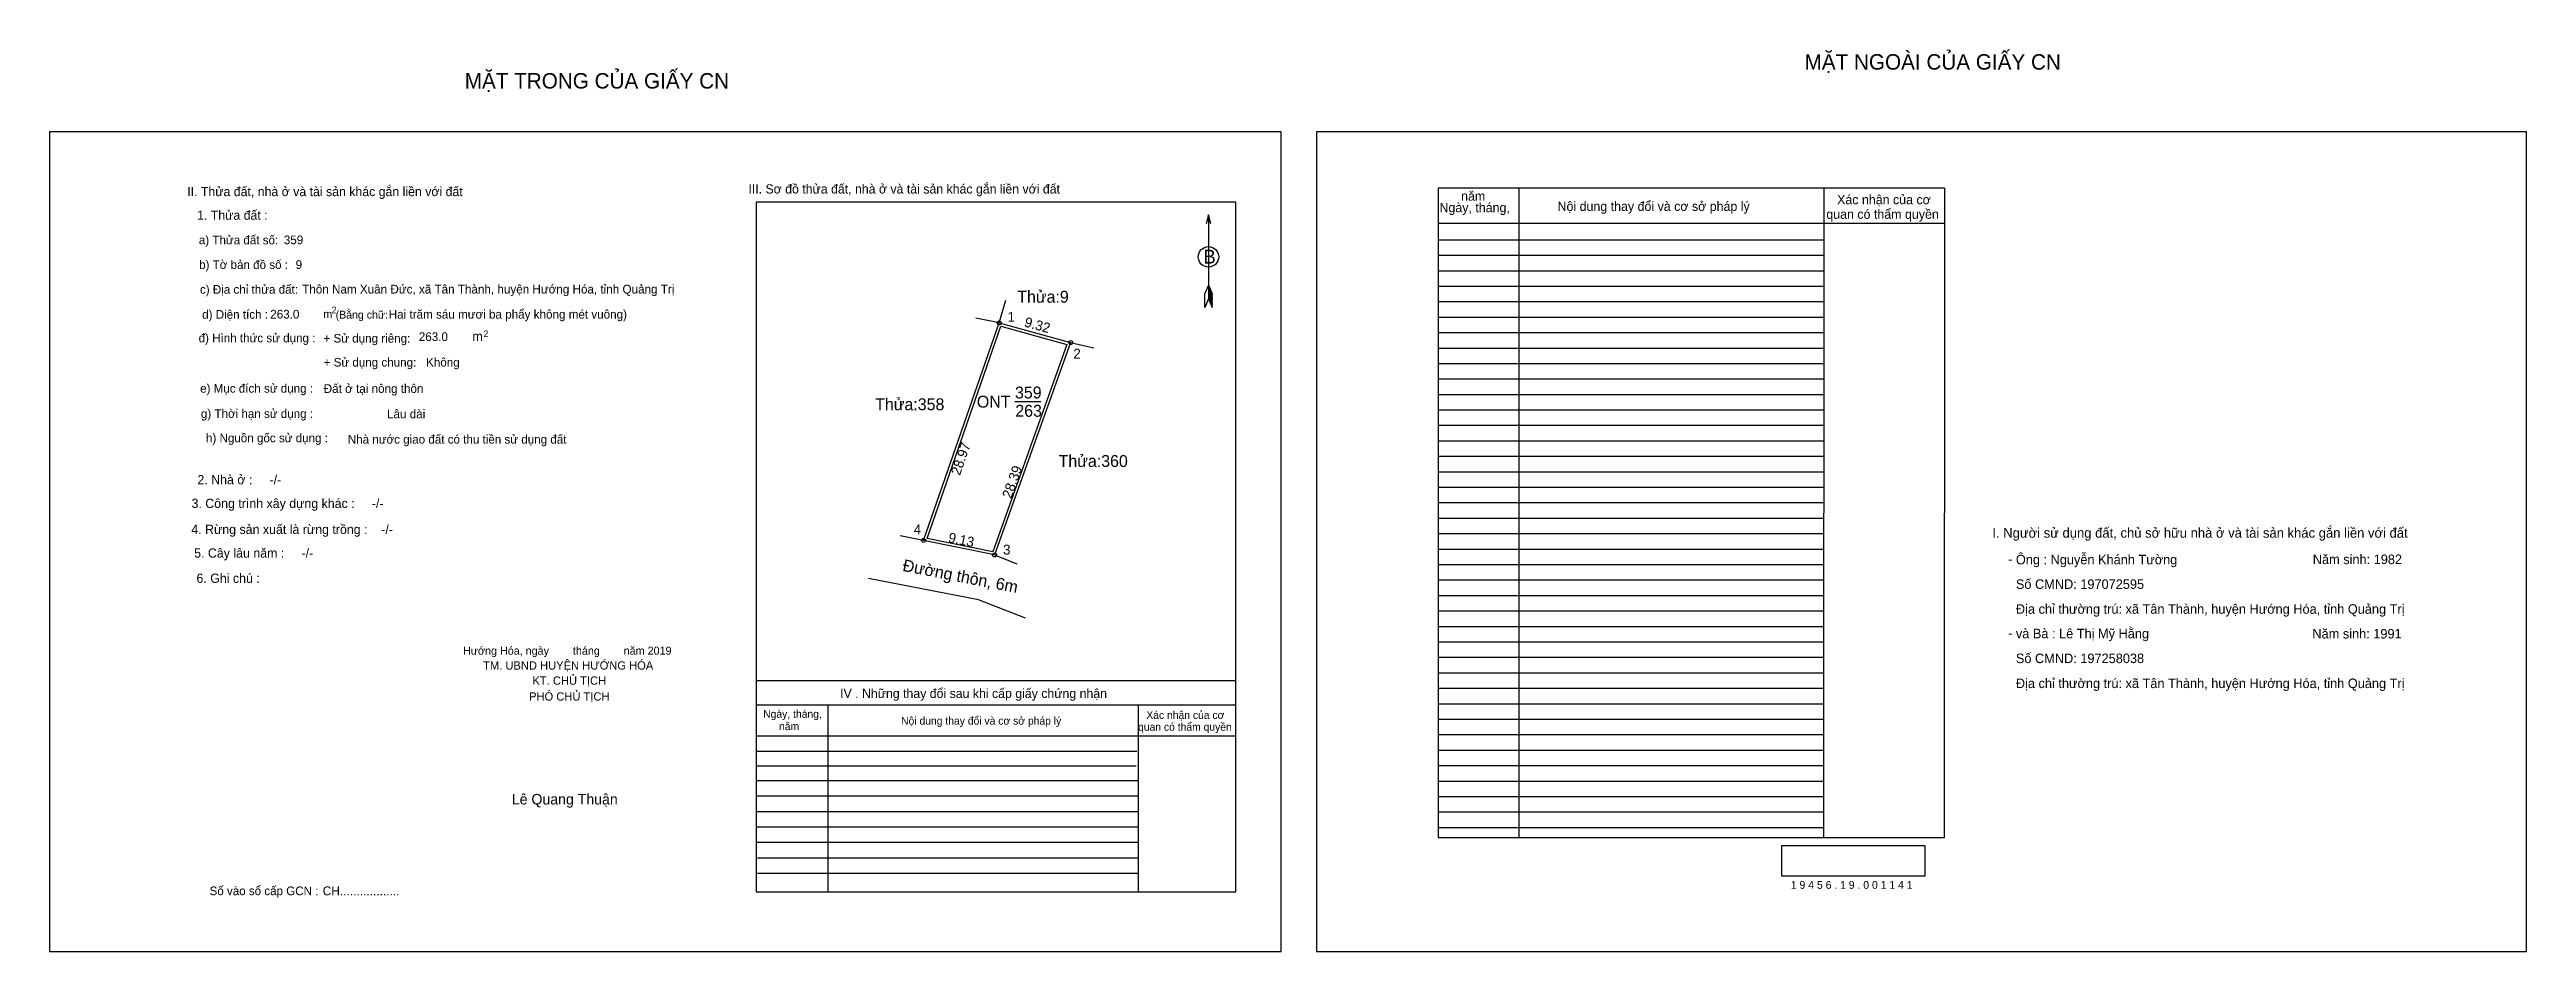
# Model space of a CAD drawing. Extents: x 539323 to 539634, y 1836887 to 1837001.
import ezdxf

# ---------------------------------------------------------------- set-up
doc = ezdxf.new("R2010")
doc.units = 0
for name, color, linetype in [('Default', 7, 'Continuous'), ('Level 1', 7, 'Continuous'), ('Level 10', 7, 'Continuous'), ('Level 11', 7, 'Continuous'), ('Level 13', 7, 'Continuous'), ('Level 27', 7, 'Continuous'), ('Level 35', 7, 'Continuous'), ('Level 36', 7, 'Continuous'), ('Level 40', 7, 'Continuous'), ('Level 49', 7, 'Continuous'), ('Level 5', 7, 'Continuous'), ('Level 52', 7, 'Continuous'), ('Level 55', 7, 'Continuous'), ('Level 6', 7, 'Continuous'), ('Level 7', 7, 'Continuous'), ('Level 8', 7, 'Continuous'), ('Level 9', 7, 'Continuous')]:
    doc.layers.add(name, color=color, linetype=linetype)

msp = doc.modelspace()

# ---------------------------------------------------------------- linework, layer by layer
at = {"layer": 'Level 1'}
for p, q in [((539322.8, 1836990.16), (539322.8, 1836990.16)), ((539482.17, 1836990.16), (539482.17, 1836990.16)), ((539468.59, 1836979.73), (539468.59, 1836969.13)), ((539468.12, 1836968.05), (539468.14, 1836969.8)), ((539468.59, 1836969.13), (539468.12, 1836968.05)), ((539468.59, 1836970.88), (539468.14, 1836969.8)), ((539468.59, 1836970.88), (539469.04, 1836969.8)), ((539468.59, 1836970.73), (539469.04, 1836969.64)), ((539468.59, 1836970.58), (539469.04, 1836969.49)), ((539468.59, 1836970.43), (539469.04, 1836969.34)), ((539468.59, 1836970.27), (539469.04, 1836969.18)), ((539468.59, 1836970.12), (539469.04, 1836969.02)), ((539468.59, 1836969.97), (539469.04, 1836968.86)), ((539468.59, 1836969.81), (539469.05, 1836968.7)), ((539468.59, 1836969.66), (539469.05, 1836968.55)), ((539468.59, 1836969.51), (539469.05, 1836968.39)), ((539468.59, 1836969.36), (539469.05, 1836968.24)), ((539468.59, 1836969.13), (539469.05, 1836968.05)), ((539469.05, 1836968.05), (539469.04, 1836969.8)), ((539477.73, 1836887.02), (539477.73, 1836887.02)), ((539634.39, 1836887.02), (539634.39, 1836887.02))]:
    msp.add_line(p, q, dxfattribs=at)
msp.add_lwpolyline([(539468.89, 1836978.6), (539468.59, 1836979.73), (539468.28, 1836978.6)], dxfattribs=at)
msp.add_circle((539468.59, 1836974.43), 1.29, dxfattribs=at)
at = {"layer": 'Level 10'}
msp.add_line((539445.56, 1836928.97), (539439.67, 1836931.29), dxfattribs=at)
for points in [[(539432.74, 1836938.75), (539442.26, 1836966.11), (539451.25, 1836963.65), (539441.68, 1836936.92)], [(539433.2, 1836939.01), (539442.48, 1836965.69), (539450.79, 1836963.41), (539441.45, 1836937.32)]]:
    msp.add_lwpolyline(points, close=True, dxfattribs=at)
at = {"layer": 'Level 11'}
for centre in [(539442.26, 1836966.11), (539451.25, 1836963.65), (539432.74, 1836938.75), (539432.74, 1836938.75), (539441.68, 1836936.92)]:
    msp.add_circle(centre, 0.25, dxfattribs=at)
at = {"layer": 'Level 27'}
for p, q in [((539442.26, 1836966.11), (539443.11, 1836968.99)), ((539442.26, 1836966.11), (539439.32, 1836966.72)), ((539451.25, 1836963.65), (539454.17, 1836962.98)), ((539432.74, 1836938.75), (539429.79, 1836939.32)), ((539441.68, 1836936.92), (539444.47, 1836935.82))]:
    msp.add_line(p, q, dxfattribs=at)
at = {"layer": 'Level 35'}
msp.add_line((539439.67, 1836931.29), (539425.83, 1836933.97), dxfattribs=at)
at = {"layer": 'Level 40'}
msp.add_lwpolyline([(539322.8, 1836887.02), (539477.73, 1836887.02), (539477.73, 1836990.16), (539322.8, 1836990.16)], close=True, dxfattribs=at)
at = {"layer": 'Level 52'}
for p, q in [((539561.18, 1836983.07), (539497.47, 1836983.07)), ((539497.47, 1836983.07), (539497.47, 1836901.32)), ((539507.62, 1836983.07), (539507.62, 1836901.32)), ((539545.99, 1836983.07), (539545.96, 1836901.32)), ((539561.18, 1836983.07), (539561.15, 1836901.32)), ((539561.18, 1836978.63), (539497.47, 1836978.63)), ((539545.99, 1836976.54), (539497.47, 1836976.54)), ((539545.99, 1836974.59), (539497.47, 1836974.59)), ((539545.99, 1836972.65), (539497.47, 1836972.65)), ((539545.98, 1836970.7), (539497.47, 1836970.7)), ((539545.98, 1836968.76), (539497.47, 1836968.76)), ((539545.98, 1836966.81), (539497.47, 1836966.81)), ((539545.98, 1836964.86), (539497.47, 1836964.86)), ((539545.98, 1836962.92), (539497.47, 1836962.92)), ((539545.98, 1836960.97), (539497.47, 1836960.97)), ((539545.98, 1836959.03), (539497.47, 1836959.03)), ((539545.98, 1836957.08), (539497.47, 1836957.08)), ((539545.98, 1836955.13), (539497.47, 1836955.13)), ((539545.98, 1836953.19), (539497.47, 1836953.19)), ((539545.98, 1836951.24), (539497.47, 1836951.24)), ((539545.98, 1836949.3), (539497.47, 1836949.3)), ((539545.98, 1836947.35), (539497.47, 1836947.35)), ((539545.98, 1836945.4), (539497.47, 1836945.4)), ((539545.97, 1836943.46), (539497.47, 1836943.46)), ((539545.97, 1836941.51), (539497.47, 1836941.51)), ((539545.97, 1836939.57), (539497.47, 1836939.57)), ((539545.97, 1836937.62), (539497.47, 1836937.62)), ((539545.97, 1836935.67), (539497.47, 1836935.67)), ((539545.97, 1836933.73), (539497.47, 1836933.73)), ((539545.97, 1836931.78), (539497.47, 1836931.78)), ((539545.97, 1836929.84), (539497.47, 1836929.84)), ((539545.97, 1836927.89), (539497.47, 1836927.89)), ((539545.97, 1836925.94), (539497.47, 1836925.94)), ((539545.97, 1836924), (539497.47, 1836924)), ((539545.97, 1836922.05), (539497.47, 1836922.05)), ((539545.97, 1836920.11), (539497.47, 1836920.11)), ((539545.97, 1836918.16), (539497.47, 1836918.16)), ((539545.96, 1836916.21), (539497.47, 1836916.21)), ((539545.96, 1836914.27), (539497.47, 1836914.27)), ((539545.96, 1836912.32), (539497.47, 1836912.32)), ((539545.96, 1836910.38), (539497.47, 1836910.38)), ((539545.96, 1836908.43), (539497.47, 1836908.43)), ((539545.96, 1836906.48), (539497.47, 1836906.48)), ((539545.96, 1836904.54), (539497.47, 1836904.54)), ((539545.96, 1836902.59), (539497.47, 1836902.59)), ((539561.15, 1836901.32), (539497.47, 1836901.32))]:
    msp.add_line(p, q, dxfattribs=at)
msp.add_lwpolyline([(539482.17, 1836887.02), (539634.39, 1836887.02), (539634.39, 1836990.16), (539482.17, 1836990.16)], close=True, dxfattribs=at)
at = {"layer": 'Level 6'}
msp.add_lwpolyline([(539540.73, 1836900.37), (539558.71, 1836900.37), (539558.71, 1836896.51), (539540.73, 1836896.51)], close=True, dxfattribs=at)
at = {"layer": 'Level 7'}
for p, q in [((539459.58, 1836912.19), (539411.69, 1836912.19)), ((539459.5, 1836910.35), (539411.69, 1836910.35)), ((539459.75, 1836908.5), (539411.69, 1836908.5)), ((539459.75, 1836906.55), (539411.69, 1836906.55)), ((539459.75, 1836904.61), (539411.69, 1836904.61)), ((539459.75, 1836902.66), (539411.69, 1836902.66)), ((539459.75, 1836900.72), (539411.69, 1836900.72)), ((539459.75, 1836898.77), (539411.85, 1836898.77)), ((539459.75, 1836896.82), (539411.85, 1836896.82))]:
    msp.add_line(p, q, dxfattribs=at)
at = {"layer": 'Level 8'}
for p, q in [((539472.02, 1836981.33), (539411.69, 1836981.33)), ((539411.69, 1836981.33), (539411.69, 1836894.54)), ((539472.02, 1836894.54), (539472.02, 1836981.33)), ((539472.02, 1836921.08), (539411.69, 1836921.08)), ((539472.02, 1836918.02), (539411.69, 1836918.02)), ((539420.7, 1836918.02), (539420.7, 1836894.54)), ((539459.75, 1836918.02), (539459.75, 1836894.54)), ((539472.02, 1836914.13), (539411.69, 1836914.13)), ((539411.69, 1836894.54), (539472.02, 1836894.54))]:
    msp.add_line(p, q, dxfattribs=at)
at = {"layer": 'Level 9'}
msp.add_line((539444.25, 1836956.21), (539447.48, 1836956.21), dxfattribs=at)

# ---------------------------------------------------------------- texts
at = {"layer": 'Default'}
for s, p in [('e) Mục đích sử dụng :', (539341.74, 1836957.34)), ('g) Thời hạn sử dụng :', (539341.84, 1836954.16)), ('h) Nguồn gốc sử dụng :', (539342.48, 1836951.1)), ('Nhà nước giao đất có thu tiền sử dụng đất', (539360.32, 1836950.93))]:
    msp.add_text(s, height=1.0917, dxfattribs=at).set_placement(p)
at = {"layer": 'Level 1'}
msp.add_text('B', height=1.75, dxfattribs=at).set_placement((539467.94, 1836973.58))
at = {"layer": 'Level 13'}
for s, p in [('ONT', (539439.45, 1836955.46)), ('359', (539444.25, 1836956.61)), ('263', (539444.29, 1836954.31))]:
    msp.add_text(s, height=1.5, dxfattribs=at).set_placement(p)
at = {"layer": 'Level 36'}
for s, p in [('Thửa:9', (539444.54, 1836968.66)), ('Thửa:358', (539426.66, 1836955.13)), ('Thửa:360', (539449.74, 1836947.99))]:
    msp.add_text(s, height=1.5, dxfattribs=at).set_placement(p)
at = {"layer": 'Level 49'}
for s, rotation, p in [('9.32', 344.6964, (539445.34, 1836965.68)), ('28.97', 70.8145, (539437.32, 1836946.86)), ('28.39', 70.3014, (539443.77, 1836943.94)), ('9.13', 348.4315, (539435.78, 1836938.54))]:
    msp.add_text(s, height=1.25, rotation=rotation, dxfattribs=at).set_placement(p)
at = {"layer": 'Level 5'}
msp.add_text('Đường thôn, 6m', height=1.5, rotation=349.0346, dxfattribs=at).set_placement((539430.03, 1836934.92))
at = {"layer": 'Level 52'}
for s, height, p in [('Ngày, tháng,', 1.1676, (539497.65, 1836980.05)), ('năm', 1.168, (539500.37, 1836981.5)), ('Nội dung thay đổi và cơ sở pháp lý', 1.1676, (539512.5, 1836980.21)), ('Xác nhận của cơ', 1.1676, (539547.67, 1836981.05)), (' quan có thẩm quyền', 1.1676, (539545.88, 1836979.22))]:
    msp.add_text(s, height=height, dxfattribs=at).set_placement(p)
at = {"layer": 'Level 55'}
for s, height, p in [('358', 0.055, (539442.2, 1836966.05)), ('1', 0.2, (539442.2, 1836966.11)), ('9', 0.055, (539442.24, 1836966.05)), ('9', 0.055, (539442.24, 1836966.05)), ('360', 0.055, (539451.19, 1836963.59)), ('360', 0.055, (539451.19, 1836963.59)), ('2', 0.2, (539451.18, 1836963.65)), ('9', 0.055, (539451.23, 1836963.59)), ('9', 0.055, (539451.23, 1836963.59)), ('4', 0.2, (539432.67, 1836938.75)), ('358', 0.055, (539432.68, 1836938.7)), ('0', 0.055, (539432.72, 1836938.7)), ('360', 0.055, (539441.62, 1836936.86)), ('360', 0.055, (539441.62, 1836936.86)), ('3', 0.2, (539441.62, 1836936.92)), ('0', 0.055, (539441.66, 1836936.86))]:
    msp.add_text(s, height=height, dxfattribs=at).set_placement(p)
at = {"layer": 'Level 6'}
for s, height, p in [('359', 1.096, (539352.27, 1836976.02)), ('9', 1.1, (539353.75, 1836972.91)), ('Thôn Nam Xuân Đức, xã Tân Thành, huyện Hướng Hóa, tỉnh Quảng Trị', 1.0975, (539354.58, 1836969.82)), ('263.0', 1.096, (539350.56, 1836966.67)), ('Hai trăm sáu mươi ba phẩy không mét vuông)', 1.096, (539365.47, 1836966.66)), ('263.0', 1.096, (539369.25, 1836963.84)), ('Đất ở tại nông thôn', 1.0975, (539357.29, 1836957.31)), ('Lâu dài', 1.098, (539365.25, 1836954.12)), ('Ông : Nguyễn Khánh Tường', 1.1987, (539570.16, 1836935.74)), ('Năm sinh: 1982', 1.1987, (539607.51, 1836935.77)), ('Số CMND: 197072595', 1.1987, (539570.16, 1836932.65)), ('và Bà : Lê Thị Mỹ Hằng', 1.1987, (539570.16, 1836926.43)), ('Địa chỉ thường trú: xã Tân Thành, huyện Hướng Hóa, tỉnh Quảng Trị', 1.1987, (539570.16, 1836929.52)), ('Năm sinh: 1991', 1.1987, (539607.46, 1836926.41)), ('Số CMND: 197258038', 1.1987, (539570.16, 1836923.31)), ('Địa chỉ thường trú: xã Tân Thành, huyện Hướng Hóa, tỉnh Quảng Trị', 1.1987, (539570.16, 1836920.17)), ('1 9 4 5 6 . 1 9 . 0 0 1 1 4 1', 0.9808, (539541.85, 1836894.91))]:
    msp.add_text(s, height=height, dxfattribs=at).set_placement(p)
at = {"layer": 'Level 7'}
for s, height, p in [('MẶT NGOÀI CỦA GIẤY CN', 1.9459, (539543.58, 1836997.99)), ('MẶT TRONG CỦA GIẤY CN', 1.9459, (539375.03, 1836995.61)), ('II. Thửa đất, nhà ở và tài sản khác gắn liền với đất', 1.1578, (539340.12, 1836982.07)), ('III. Sơ đồ thửa đất, nhà ở và tài sản khác gắn liền với đất', 1.1578, (539410.71, 1836982.4)), ('1. Thửa đất :', 1.1578, (539341.36, 1836979.1)), ('a) Thửa đất số:', 1.0917, (539341.58, 1836976.01)), ('b) Tờ bản đồ số :', 1.0917, (539341.61, 1836972.9)), ('c) Địa chỉ thửa đất:', 1.0917, (539341.72, 1836969.79)), ('d) Diện tích :', 1.0917, (539342, 1836966.64)), ('m', 0.992, (539357.25, 1836966.74)), ('2', 0.827, (539358.29, 1836967.33)), ('(Bằng chữ:', 0.992, (539358.79, 1836966.66)), ('đ) Hình thức sử dụng :', 1.0917, (539341.55, 1836963.68)), ('+ Sử dụng riêng:', 1.0917, (539357.26, 1836963.64)), ('m', 1.17, (539375.99, 1836963.86)), ('2', 0.827, (539377.38, 1836964.33)), ('+ Sử dụng chung:', 1.0917, (539357.28, 1836960.62)), ('Không', 1.092, (539370.17, 1836960.62)), ('2. Nhà ở :     -/-', 1.1644, (539341.4, 1836945.81)), ('3. Công trình xây dựng khác :     -/-', 1.1644, (539340.66, 1836942.83)), ('4. Rừng sản xuất là rừng trồng :    -/-', 1.1644, (539340.63, 1836939.56)), ('I. Người sử dụng đất, chủ sở hữu nhà ở và tài sản khác gắn liền với đất', 1.2259, (539567.2, 1836939.09)), ('5. Cây lâu năm :     -/-', 1.1644, (539340.99, 1836936.58)), ('6. Ghi chú :', 1.1644, (539341.28, 1836933.41)), ('-', 1.25, (539569.17, 1836935.78)), ('Hướng Hóa, ngày        tháng        năm 2019', 1.0116, (539374.81, 1836924.37)), ('-', 1.25, (539569.19, 1836926.47)), ('TM. UBND HUYỆN HƯỚNG HÓA', 1.0482, (539377.34, 1836922.49)), ('KT. CHỦ TỊCH', 1.0482, (539383.55, 1836920.59)), ('PHÓ CHỦ TỊCH', 1.0482, (539383.12, 1836918.59)), ('IV . Những thay đổi sau khi cấp giấy chứng nhận', 1.1578, (539422.25, 1836918.92)), ('Ngày, tháng,', 0.973, (539412.57, 1836916.43)), ('năm', 0.973, (539414.57, 1836914.88)), ('Nội dung thay đổi và cơ sở pháp lý', 0.973, (539429.92, 1836915.57)), (' quan có thẩm quyền', 0.973, (539459.37, 1836914.8)), ('Xác nhận của cơ', 0.973, (539460.77, 1836916.29)), ('Lê Quang Thuận', 1.3277, (539380.95, 1836905.52)), ('Số vào sổ cấp GCN :', 1.0897, (539342.93, 1836894.11)), ('CH..................', 1.1209, (539357.16, 1836894.09))]:
    msp.add_text(s, height=height, dxfattribs=at).set_placement(p)
at = {"layer": 'Level 9'}
for s, p in [('1', (539443.31, 1836966.26)), ('2', (539451.59, 1836961.62)), ('4', (539431.51, 1836939.51)), ('3', (539442.75, 1836936.96))]:
    msp.add_text(s, height=1.25, dxfattribs=at).set_placement(p)

doc.saveas('drawing.dxf')
